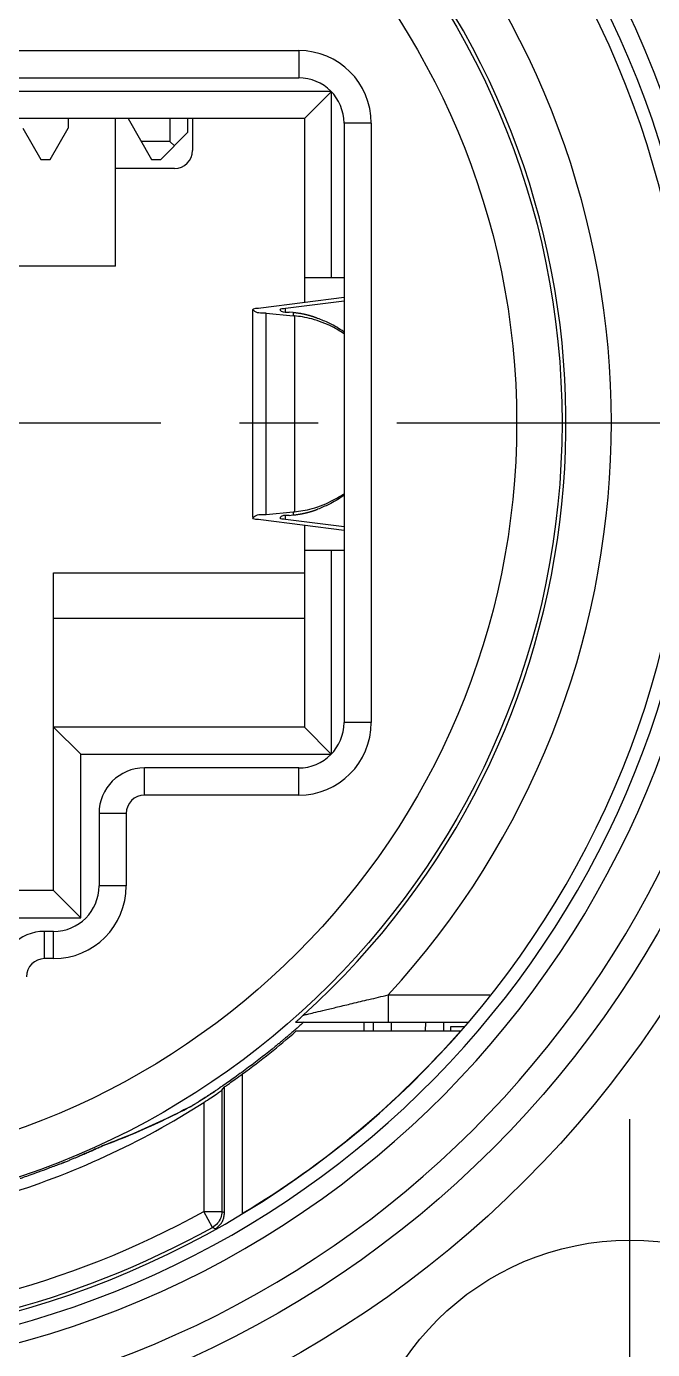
# Model space of a CAD drawing. Extents: x 0 to 420, y 0 to 297.
# Drawn here: x 99.39 to 113.19, y 203.69 to 232.83 of the extents above; entities that cross this region are included whole.
import ezdxf

# ---------------------------------------------------------------- set-up
doc = ezdxf.new("R2010")
doc.units = 0
doc.header["$LTSCALE"] = 23.1
doc.linetypes.add('CENTER', pattern=[0.6, 0.375, -0.075, 0.075, -0.075])
doc.layers.get('0').update_dxf_attribs({"linetype": 'CONTINUOUS'})
doc.layers.add('DEFAULT_1', color=7, linetype='CENTER')

msp = doc.modelspace()

# ---------------------------------------------------------------- linework, layer by layer
at = {"color": 9, "linetype": 'CONTINUOUS'}
for p, q in [((81.9949, 232.2979), (105.3949, 232.2979)), ((105.3949, 232.2979), (105.3949, 231.6979)), ((106.9949, 230.6979), (106.3949, 230.6979)), ((106.9949, 230.6979), (106.9949, 217.4979)), ((104.6788, 222.0806), (104.6788, 226.5152)), ((105.1077, 226.5344), (105.1077, 226.6152)), ((105.2749, 226.5259), (105.2749, 226.4575)), ((105.3037, 226.4546), (105.3037, 222.1412)), ((105.1077, 221.9806), (105.1077, 222.0699)), ((105.2749, 222.1383), (105.2749, 222.0699)), ((106.9949, 217.4979), (106.3949, 217.4979)), ((101.9949, 215.8979), (101.9949, 216.4979)), ((105.3949, 215.8979), (105.3949, 216.4979)), ((105.3949, 215.8979), (101.9949, 215.8979)), ((101.5949, 215.4979), (100.9949, 215.4979)), ((101.5949, 215.4979), (101.5949, 213.8979)), ((101.5949, 213.8979), (100.9949, 213.8979)), ((99.7949, 212.2979), (99.7949, 212.8979)), ((99.9949, 212.2979), (99.9949, 212.8979)), ((99.9949, 212.2979), (99.7949, 212.2979)), ((107.3656, 211.4979), (109.6101, 211.4979)), ((107.3656, 211.4979), (107.3656, 210.8979)), ((107.4432, 210.6979), (107.4414, 210.8979)), ((108.1931, 210.6979), (108.1949, 210.8979)), ((104.1578, 206.6889), (104.1578, 209.7595)), ((103.7017, 209.3995), (103.7017, 206.7294)), ((103.7578, 206.6964), (103.7578, 209.4719)), ((103.0177, 209.0425), (103.0187, 209.043)), ((103.0187, 209.043), (103.0443, 209.0577)), ((103.3018, 209.1309), (103.3018, 206.7275)), ((101.0588, 208.1689), (101.0877, 208.181)), ((103.3018, 206.7294), (103.7017, 206.7294)), ((103.4954, 206.3794), (103.3018, 206.7294))]:
    msp.add_line(p, q, dxfattribs=at)
at = {"color": 7, "linetype": 'CONTINUOUS'}
for p, q in [((81.9949, 231.6979), (105.3949, 231.6979)), ((106.3949, 230.6979), (106.3949, 217.4979)), ((104.5646, 226.6306), (106.3949, 226.8661)), ((106.3949, 226.7808), (105.1077, 226.6152)), ((104.3749, 226.5793), (104.3749, 222.0165)), ((104.6788, 226.5152), (105.2749, 226.4575)), ((105.2749, 226.5259), (105.1876, 226.5344)), ((105.3037, 226.4546), (105.2749, 226.4575)), ((104.6788, 222.0806), (105.2749, 222.1383)), ((105.1876, 222.0614), (105.2749, 222.0699)), ((105.2749, 222.1383), (105.3037, 222.1412)), ((106.3949, 221.7297), (104.5646, 221.9652)), ((105.1077, 221.9806), (106.3949, 221.815)), ((105.3949, 216.4979), (101.9949, 216.4979)), ((100.9949, 215.4979), (100.9949, 213.8979)), ((99.9949, 212.8979), (99.7949, 212.8979)), ((105.3281, 210.8979), (109.1216, 210.8979)), ((108.9588, 210.6979), (105.3354, 210.6979)), ((106.8407, 210.6979), (106.8389, 210.8984)), ((107.0432, 210.6979), (107.0414, 210.8979)), ((108.5931, 210.6979), (108.5949, 210.8979)), ((103.7017, 209.3995), (103.7578, 209.4719)), ((100.1157, 207.7687), (100.168, 207.7893))]:
    msp.add_line(p, q, dxfattribs=at)
at = {"color": 6, "linetype": 'CONTINUOUS'}
for p, q in [((106.1089, 231.3979), (81.282, 231.3979)), ((106.1142, 231.3922), (105.5199, 230.7979)), ((106.1199, 227.2979), (106.1199, 231.3856)), ((105.5199, 230.7979), (81.8699, 230.7979)), ((100.3149, 230.7979), (100.3149, 230.5907)), ((101.3549, 227.5479), (101.3549, 230.7979)), ((101.6353, 230.7979), (102.1549, 229.8979)), ((102.5549, 230.7979), (102.5549, 230.2979)), ((102.9549, 230.4979), (102.9549, 230.7979)), ((103.0549, 230.7979), (103.0549, 230.0979)), ((105.5199, 230.7979), (105.5199, 226.7535)), ((99.3149, 230.5907), (99.7149, 229.8979)), ((99.9149, 229.8979), (100.3149, 230.5907)), ((102.9549, 230.4979), (102.3549, 229.8979)), ((102.5549, 230.2979), (101.9239, 230.2979)), ((102.6549, 230.1979), (102.5549, 230.2979)), ((99.7149, 229.8979), (99.9149, 229.8979)), ((102.6549, 229.6979), (101.3549, 229.6979)), ((102.1549, 229.8979), (102.3549, 229.8979)), ((101.3549, 227.5479), (86.0349, 227.5479)), ((105.5199, 227.2979), (106.3949, 227.2979)), ((105.5199, 221.8423), (105.5199, 217.3979)), ((105.5199, 221.2979), (106.3949, 221.2979)), ((106.1199, 216.8111), (106.1199, 221.2979)), ((99.9949, 220.7979), (105.5199, 220.7979)), ((99.9949, 213.7979), (99.9949, 220.7979)), ((99.9949, 219.7979), (105.5199, 219.7979)), ((105.5199, 217.3979), (99.9949, 217.3979)), ((100.5949, 216.7979), (99.9949, 217.3979)), ((105.5199, 217.3979), (106.1135, 216.8042)), ((100.5949, 216.7979), (106.1077, 216.7979)), ((100.5949, 213.1979), (100.5949, 216.7979)), ((99.9949, 213.7979), (97.7949, 213.7979)), ((99.9949, 213.7979), (100.5949, 213.1979)), ((98.3949, 213.1979), (100.5949, 213.1979)), ((109.0402, 210.7979), (108.7449, 210.7979)), ((108.7449, 210.7979), (108.7449, 210.6979))]:
    msp.add_line(p, q, dxfattribs=at)
at = {"color": 7, "linetype": 'CONTINUOUS'}
for centre, radius in [((93.6949, 224.0979), 23.6), ((93.6949, 224.0979), 17.5043), ((112.6949, 200.0979), 6)]:
    msp.add_circle(centre, radius, dxfattribs=at)
at = {"color": 9, "linetype": 'CONTINUOUS'}
for radius in [22.6, 16.5043]:
    msp.add_circle((93.6949, 224.0979), radius, dxfattribs=at)
for centre, radius, start, end in [((93.6949, 224.0979), 22, 100.63432, 79.36568), ((93.6949, 224.0979), 20.6, 98.39328, 81.60672), ((93.6949, 224.0979), 18.5916, 317.33396, 40.20105), ((93.6949, 224.0979), 17.5916, 312.13719, 36.17663), ((105.3949, 230.6979), 1.6, 0, 90), ((105.3949, 217.4979), 1.6, 270, 360), ((101.9949, 215.4979), 0.4, 90, 180), ((99.9949, 213.8979), 1.6, 270, 360), ((99.7949, 211.8979), 0.4, 90, 180), ((93.6949, 224.0979), 17.5462, 291.46539, 291.64875), ((93.6949, 224.0979), 19.8484, 241.05276, 298.94538), ((93.6949, 224.0979), 20.2483, 241.05198, 298.94802)]:
    msp.add_arc(centre, radius, start, end, dxfattribs=at)
at = {"color": 7, "linetype": 'CONTINUOUS'}
for centre, radius, start, end in [((93.6949, 224.0979), 21, 98.52778, 98.5093), ((93.6949, 224.0979), 20.3182, 98.51053, 81.48947), ((105.3949, 230.6979), 1, 0, 90), ((105.3949, 217.4979), 1, 270, 360), ((101.9949, 215.4979), 1, 90, 180), ((99.9949, 213.8979), 1, 270, 360), ((99.7949, 211.8979), 1, 90, 180), ((93.6949, 224.0979), 17.75, 306.11863, 310.98078), ((93.6949, 224.0979), 20.3113, 301.00602, 318.72051), ((93.6949, 224.0979), 17.7849, 286.80076, 302.69539)]:
    msp.add_arc(centre, radius, start, end, dxfattribs=at)
at = {"color": 6, "linetype": 'CONTINUOUS'}
msp.add_arc((102.6549, 230.0979), 0.4, 270, 360, dxfattribs=at)
at = {"color": 7, "linetype": 'CONTINUOUS'}
for points, knots in [([(104.3886, 226.5871), (104.3876, 226.5888), (104.3678, 226.6306), (104.5043, 226.6229), (104.5646, 226.6306)], [0, 0, 0, 0, 0.0403665, 1, 1, 1, 1]), ([(104.6788, 226.5152), (104.5939, 226.5234), (104.4907, 226.4919), (104.395, 226.576), (104.3886, 226.5871)], [0, 0, 0, 0, 0.840597, 1, 1, 1, 1]), ([(105.1077, 226.6152), (105.0655, 226.6098), (104.9699, 226.6152), (104.9838, 226.5859), (104.9845, 226.5847)], [0, 0, 0, 0, 0.9596335, 1, 1, 1, 1]), ([(104.9845, 226.5847), (104.989, 226.577), (105.0559, 226.5181), (105.1282, 226.5401), (105.1876, 226.5344)], [0, 0, 0, 0, 0.159403, 1, 1, 1, 1]), ([(105.6926, 226.4413), (105.6912, 226.4418), (105.6872, 226.443), (105.6806, 226.445), (105.6731, 226.4473), (105.6662, 226.4494), (105.6598, 226.4513), (105.6539, 226.453), (105.6484, 226.4546), (105.6433, 226.456), (105.6385, 226.4574), (105.634, 226.4587), (105.6294, 226.4599), (105.6246, 226.4613), (105.6194, 226.4627), (105.6138, 226.4642), (105.6077, 226.4658), (105.6011, 226.4676), (105.594, 226.4694), (105.5864, 226.4714), (105.5781, 226.4735), (105.5692, 226.4757), (105.5596, 226.478), (105.5491, 226.4805), (105.5379, 226.4831), (105.5257, 226.4859), (105.5126, 226.4888), (105.4984, 226.4918), (105.483, 226.495), (105.4663, 226.4982), (105.4483, 226.5016), (105.429, 226.5051), (105.408, 226.5087), (105.3854, 226.5122), (105.361, 226.5158), (105.3344, 226.5194), (105.3055, 226.5228), (105.2853, 226.5249), (105.2749, 226.5259)], [0, 0, 0, 0, 0.0103888, 0.030008, 0.0482064, 0.0650524, 0.0806631, 0.0951337, 0.1085529, 0.1209888, 0.1325187, 0.1432136, 0.1540486, 0.1657548, 0.1783763, 0.1920249, 0.2067321, 0.2225582, 0.2396972, 0.2581891, 0.2781419, 0.2996157, 0.3228722, 0.3475558, 0.3749915, 0.403785, 0.4353872, 0.4695154, 0.5059571, 0.5457687, 0.5886621, 0.6345972, 0.6841527, 0.7378598, 0.7953542, 0.8572688, 0.9265248, 1, 1, 1, 1]), ([(106.137, 226.2123), (105.9919, 226.2862), (105.7746, 226.371), (105.5477, 226.4186), (105.4794, 226.4302)], [0, 0, 0, 0, 0.7010846, 1, 1, 1, 1]), ([(105.8125, 226.4002), (105.8068, 226.4023), (105.7959, 226.4064), (105.7801, 226.4121), (105.7654, 226.4173), (105.7518, 226.422), (105.7392, 226.4263), (105.7275, 226.4302), (105.7167, 226.4337), (105.7066, 226.437), (105.6987, 226.4395), (105.6941, 226.4409), (105.6926, 226.4413)], [0, 0, 0, 0, 0.1430877, 0.2758583, 0.398166, 0.5112985, 0.6164745, 0.7132949, 0.8032904, 0.8865352, 0.9636211, 1, 1, 1, 1]), ([(106.395, 226.099), (106.3933, 226.1003), (106.29, 226.173), (106.1, 226.2839), (105.8994, 226.3675), (105.8125, 226.4002)], [0, 0, 0, 0, 0.0096587, 0.5759726, 1, 1, 1, 1]), ([(105.4842, 222.1659), (105.5547, 222.1777), (105.7904, 222.2267), (106.014, 222.32), (106.1638, 222.3994)], [0, 0, 0, 0, 0.2973984, 1, 1, 1, 1]), ([(106.3955, 222.5004), (106.3873, 222.4947), (106.281, 222.4211), (106.09, 222.3111), (105.8973, 222.2275), (105.8125, 222.1956)], [0, 0, 0, 0, 0.045631, 0.5875208, 1, 1, 1, 1]), ([(104.3886, 222.0087), (104.395, 222.0198), (104.4907, 222.1039), (104.5939, 222.0724), (104.6788, 222.0806)], [0, 0, 0, 0, 0.159403, 1, 1, 1, 1]), ([(105.0792, 222.0596), (105.0559, 222.0571), (105.0218, 222.0477), (104.989, 222.0188), (104.9845, 222.0111)], [0, 0, 0, 0, 0.674874, 1, 1, 1, 1]), ([(105.2749, 222.0699), (105.2846, 222.0708), (105.3035, 222.0728), (105.3305, 222.076), (105.3553, 222.0792), (105.3709, 222.0814), (105.3784, 222.0825)], [0, 0, 0, 0, 0.281211, 0.5454475, 0.7838435, 1, 1, 1, 1]), ([(105.3784, 222.0825), (105.3855, 222.0836), (105.3991, 222.0857), (105.4188, 222.0889), (105.4369, 222.0921), (105.4537, 222.0952), (105.4693, 222.0981), (105.4837, 222.101), (105.4929, 222.1029), (105.4973, 222.1038)], [0, 0, 0, 0, 0.1797837, 0.3407291, 0.4946976, 0.6361519, 0.7661556, 0.8887693, 1, 1, 1, 1]), ([(105.4973, 222.1038), (105.5015, 222.1047), (105.5094, 222.1064), (105.5209, 222.1089), (105.5314, 222.1112), (105.5413, 222.1135), (105.5503, 222.1156), (105.5587, 222.1176), (105.5664, 222.1195), (105.5736, 222.1212), (105.5803, 222.1229), (105.5865, 222.1245), (105.5922, 222.1259), (105.5975, 222.1273), (105.6024, 222.1286), (105.607, 222.1298), (105.6124, 222.1312), (105.6185, 222.1329), (105.625, 222.1347), (105.6307, 222.1362), (105.6358, 222.1377), (105.6412, 222.1392), (105.6473, 222.1409), (105.6543, 222.1429), (105.6609, 222.1448), (105.6667, 222.1466), (105.6716, 222.148), (105.6769, 222.1496), (105.6826, 222.1514), (105.6876, 222.1529), (105.6907, 222.1539), (105.6918, 222.1542)], [0, 0, 0, 0, 0.0633639, 0.1209763, 0.1752439, 0.2246384, 0.2713901, 0.3133752, 0.3535794, 0.3901729, 0.4242931, 0.4560736, 0.4856144, 0.5128637, 0.5379242, 0.5613935, 0.5831397, 0.6220055, 0.6553407, 0.6840296, 0.7089633, 0.7357666, 0.7669254, 0.8031477, 0.8452285, 0.8687866, 0.8942112, 0.9216415, 0.951243, 0.9831116, 1, 1, 1, 1]), ([(105.6918, 222.1542), (105.6929, 222.1546), (105.6964, 222.1556), (105.7025, 222.1575), (105.7102, 222.16), (105.7185, 222.1627), (105.7274, 222.1656), (105.7371, 222.1688), (105.7474, 222.1723), (105.7586, 222.1761), (105.7707, 222.1803), (105.7837, 222.185), (105.7978, 222.1901), (105.8075, 222.1937), (105.8125, 222.1956)], [0, 0, 0, 0, 0.0276373, 0.086096, 0.1491619, 0.2174267, 0.2911287, 0.3703464, 0.4563391, 0.5485287, 0.6488527, 0.7566451, 0.8737333, 1, 1, 1, 1]), ([(104.5646, 221.9652), (104.5043, 221.9729), (104.3678, 221.9652), (104.3876, 222.007), (104.3886, 222.0087)], [0, 0, 0, 0, 0.9596334, 1, 1, 1, 1]), ([(104.9845, 222.0111), (104.9838, 222.0099), (104.9699, 221.9806), (105.0655, 221.986), (105.1077, 221.9806)], [0, 0, 0, 0, 0.0403666, 1, 1, 1, 1]), ([(105.3281, 210.8979), (105.3189, 210.8976), (105.3825, 210.9385), (105.4041, 210.9742), (105.4673, 211.0255), (105.4973, 211.053)], [0, 0, 0, 0, 0.1197966, 0.4683117, 1, 1, 1, 1]), ([(105.3583, 210.7672), (105.3474, 210.7577), (105.3241, 210.7375), (105.2862, 210.7048), (105.251, 210.6746), (105.2283, 210.6552), (105.2202, 210.6483)], [0, 0, 0, 0, 0.2368355, 0.5086822, 0.8246735, 1, 1, 1, 1]), ([(105.5071, 210.8979), (105.4846, 210.878), (105.451, 210.8483), (105.4173, 210.8187), (105.4061, 210.8089)], [0, 0, 0, 0, 0.6696181, 1, 1, 1, 1]), ([(105.1385, 210.579), (105.1183, 210.5619), (105.0765, 210.5268), (105.0124, 210.4735), (104.9466, 210.4191), (104.9022, 210.3828), (104.8802, 210.3648)], [0, 0, 0, 0, 0.2366525, 0.4874448, 0.7456037, 1, 1, 1, 1]), ([(105.2202, 210.6483), (105.2116, 210.641), (105.1844, 210.6178), (105.1572, 210.5947), (105.1385, 210.579)], [0, 0, 0, 0, 0.3163421, 1, 1, 1, 1]), ([(103.7578, 209.4719), (103.765, 209.4811), (103.8064, 209.5028), (103.8817, 209.5636), (104.0083, 209.6498), (104.1041, 209.7203), (104.1578, 209.7595)], [0, 0, 0, 0, 0.0712304, 0.2748095, 0.595183, 1, 1, 1, 1]), ([(103.2775, 209.2029), (103.2904, 209.2111), (103.317, 209.2282), (103.3579, 209.2546), (103.4011, 209.2827), (103.4461, 209.3122), (103.4768, 209.3324), (103.4924, 209.3428)], [0, 0, 0, 0, 0.1790354, 0.3694456, 0.5703664, 0.7808643, 1, 1, 1, 1]), ([(103.3018, 209.1309), (103.3554, 209.1654), (103.4515, 209.2291), (103.5775, 209.3097), (103.6529, 209.3689), (103.6945, 209.3902), (103.7017, 209.3995)], [0, 0, 0, 0, 0.3968917, 0.7191025, 0.9269007, 1, 1, 1, 1]), ([(103.4924, 209.3428), (103.5085, 209.3535), (103.5413, 209.3752), (103.5909, 209.4085), (103.6332, 209.4371), (103.6588, 209.4545), (103.6676, 209.4605)], [0, 0, 0, 0, 0.2754562, 0.5590847, 0.84969, 1, 1, 1, 1]), ([(101.0881, 208.1799), (101.3033, 208.2605), (101.7401, 208.4343), (102.3842, 208.7219), (102.8099, 208.9337), (103.0182, 209.0428)], [0, 0, 0, 0, 0.3259395, 0.6665677, 1, 1, 1, 1]), ([(103.0177, 209.0425), (103.0206, 209.0441), (103.0275, 209.0477), (103.0372, 209.0533), (103.0475, 209.0593), (103.0583, 209.0658), (103.0711, 209.0736), (103.0805, 209.0793), (103.0857, 209.0825)], [0, 0, 0, 0, 0.126262, 0.2939424, 0.4279249, 0.581029, 0.769917, 1, 1, 1, 1]), ([(103.0857, 209.0825), (103.0918, 209.0863), (103.1051, 209.0944), (103.1184, 209.1026), (103.1255, 209.1071)], [0, 0, 0, 0, 0.4614116, 1, 1, 1, 1]), ([(103.1255, 209.1071), (103.1337, 209.1121), (103.1511, 209.123), (103.1786, 209.1402), (103.2091, 209.1594), (103.2303, 209.1728), (103.2415, 209.1799)], [0, 0, 0, 0, 0.2108417, 0.4482114, 0.7115465, 1, 1, 1, 1]), ([(100.2397, 207.8179), (100.2648, 207.828), (100.3143, 207.848), (100.3872, 207.8778), (100.4574, 207.9069), (100.5248, 207.9351), (100.5889, 207.9622), (100.6497, 207.9882), (100.7069, 208.0128), (100.7603, 208.036), (100.8098, 208.0577), (100.8553, 208.0777), (100.8842, 208.0905), (100.898, 208.0967)], [0, 0, 0, 0, 0.1136884, 0.2239873, 0.3304488, 0.4326688, 0.5302269, 0.6227492, 0.7099207, 0.79145, 0.8670858, 0.9366471, 1, 1, 1, 1]), ([(100.898, 208.0967), (100.9104, 208.1022), (100.9337, 208.1126), (100.9664, 208.1272), (100.9945, 208.1398), (101.0185, 208.1504), (101.0376, 208.159), (101.0531, 208.1659), (101.0605, 208.1692), (101.0648, 208.1711), (101.0652, 208.1713)], [0, 0, 0, 0, 0.2228221, 0.4186915, 0.5870614, 0.7290017, 0.8466647, 0.9367268, 0.9949305, 1, 1, 1, 1]), ([(100.1157, 207.7687), (100.0356, 207.7372), (99.8818, 207.6779), (99.6655, 207.5978), (99.4825, 207.5322), (99.3497, 207.4862), (99.2793, 207.4614), (99.2558, 207.4534)], [0, 0, 0, 0, 0.2820603, 0.5396253, 0.7554802, 0.9188838, 1, 1, 1, 1]), ([(103.7017, 206.7294), (103.7017, 206.6823), (103.6847, 206.5872), (103.6115, 206.4632), (103.5366, 206.4022), (103.4954, 206.3794)], [0, 0, 0, 0, 0.3333306, 0.6666694, 1, 1, 1, 1])]:
    msp.add_open_spline(points, degree=3, knots=knots, dxfattribs=at)
for points in [[(105.4794, 226.4302), (105.421, 226.4401), (105.3624, 226.4481), (105.3037, 226.4546)], [(106.3956, 226.0589), (106.313, 226.1157), (106.2264, 226.1668), (106.137, 226.2123)], [(106.1638, 222.3994), (106.243, 222.4414), (106.3202, 222.4873), (106.3942, 222.5376)], [(105.1876, 222.0614), (105.1516, 222.0579), (105.1151, 222.0634), (105.0792, 222.0596)], [(105.3037, 222.1412), (105.3639, 222.1479), (105.4242, 222.1559), (105.4842, 222.1659)], [(105.4061, 210.8089), (105.3902, 210.795), (105.3742, 210.7811), (105.3583, 210.7672)], [(104.8802, 210.3648), (104.6875, 210.2079), (104.4915, 210.055), (104.2923, 209.9063)], [(104.2923, 209.9063), (104.1906, 209.8303), (104.088, 209.7554), (103.9846, 209.6816)], [(103.9846, 209.6816), (103.9016, 209.6223), (103.8181, 209.5638), (103.734, 209.506)], [(103.734, 209.506), (103.7119, 209.4908), (103.6898, 209.4756), (103.6676, 209.4605)], [(103.0182, 209.0428), (103.0183, 209.0429), (103.0185, 209.043), (103.0187, 209.043)], [(103.2415, 209.1799), (103.2535, 209.1875), (103.2655, 209.1952), (103.2775, 209.2029)], [(101.0588, 208.1689), (101.0686, 208.1726), (101.0783, 208.1762), (101.0881, 208.1799)], [(100.168, 207.7893), (100.1919, 207.7988), (100.2158, 207.8084), (100.2397, 207.8179)]]:
    msp.add_open_spline(points, degree=3, dxfattribs=at)
at = {"color": 9, "linetype": 'CONTINUOUS'}
for points, knots in [([(105.4973, 211.053), (105.5068, 211.0554), (105.5464, 211.0645), (105.6373, 211.0867), (105.7902, 211.1232), (106.0026, 211.1742), (106.2703, 211.2383), (106.5901, 211.3146), (106.9609, 211.4027), (107.2251, 211.465), (107.3656, 211.4979)], [0, 0, 0, 0, 0.0153521, 0.0635683, 0.1461104, 0.26092, 0.4047066, 0.5760421, 0.7745234, 1, 1, 1, 1]), ([(103.3866, 209.2732), (103.3699, 209.2624), (103.3378, 209.2416), (103.3057, 209.221), (103.2904, 209.2111)], [0, 0, 0, 0, 0.5221266, 1, 1, 1, 1]), ([(103.5536, 209.3835), (103.5532, 209.3832), (103.5338, 209.3702), (103.5143, 209.3573), (103.4952, 209.3446)], [0, 0, 0, 0, 0.02226, 1, 1, 1, 1]), ([(103.0172, 209.0435), (102.817, 208.9387), (102.4014, 208.7315), (101.758, 208.443), (101.313, 208.2654), (101.0877, 208.181)], [0, 0, 0, 0, 0.3206041, 0.6585677, 1, 1, 1, 1]), ([(103.0906, 209.0855), (103.0824, 209.0805), (103.0693, 209.0725), (103.0539, 209.0632), (103.0467, 209.0589), (103.0443, 209.0577)], [0, 0, 0, 0, 0.5334934, 0.8535567, 1, 1, 1, 1]), ([(103.2116, 209.161), (103.2008, 209.1542), (103.1728, 209.1365), (103.144, 209.1186), (103.1261, 209.1075), (103.1255, 209.1071)], [0, 0, 0, 0, 0.3777652, 0.9784294, 1, 1, 1, 1]), ([(103.2904, 209.2111), (103.2765, 209.2022), (103.2502, 209.1855), (103.2239, 209.1688), (103.2116, 209.161)], [0, 0, 0, 0, 0.5310843, 1, 1, 1, 1]), ([(100.9015, 208.0984), (100.8763, 208.0871), (100.7889, 208.0482), (100.665, 207.9945), (100.566, 207.9525), (100.5297, 207.9373)], [0, 0, 0, 0, 0.2040278, 0.7085652, 1, 1, 1, 1]), ([(100.9832, 208.1346), (100.977, 208.1318), (100.9694, 208.1285), (100.9619, 208.1251), (100.9605, 208.1245)], [0, 0, 0, 0, 0.8225198, 1, 1, 1, 1]), ([(101.0667, 208.1722), (101.0614, 208.1699), (101.044, 208.1617), (101.0266, 208.1538), (101.0143, 208.1483)], [0, 0, 0, 0, 0.2980998, 1, 1, 1, 1]), ([(103.5521, 206.3467), (103.5769, 206.3605), (103.6236, 206.3934), (103.6816, 206.4563), (103.7249, 206.5299), (103.7518, 206.6111), (103.7578, 206.6679), (103.7578, 206.6964)], [0, 0, 0, 0, 0.2004475, 0.4004196, 0.5997922, 0.7992382, 1, 1, 1, 1]), ([(103.7578, 206.6964), (103.7485, 206.7019), (103.7298, 206.7129), (103.7111, 206.7239), (103.7017, 206.7294)], [0, 0, 0, 0, 0.5002043, 1, 1, 1, 1]), ([(103.5521, 206.3467), (103.5426, 206.3522), (103.5237, 206.3631), (103.5048, 206.374), (103.4954, 206.3794)], [0, 0, 0, 0, 0.5001998, 1, 1, 1, 1])]:
    msp.add_open_spline(points, degree=3, knots=knots, dxfattribs=at)
for points in [[(103.4399, 209.3081), (103.4221, 209.2965), (103.4044, 209.2848), (103.3866, 209.2732)], [(103.4952, 209.3446), (103.4768, 209.3324), (103.4583, 209.3203), (103.4399, 209.3081)], [(103.6096, 209.4212), (103.591, 209.4086), (103.5723, 209.396), (103.5536, 209.3835)], [(103.6676, 209.4605), (103.6483, 209.4473), (103.629, 209.4342), (103.6096, 209.4212)], [(103.0182, 209.044), (103.0179, 209.0438), (103.0176, 209.0436), (103.0172, 209.0435)], [(103.0443, 209.0577), (103.0356, 209.0531), (103.0269, 209.0486), (103.0182, 209.044)], [(100.9605, 208.1245), (100.9409, 208.1158), (100.9212, 208.1071), (100.9015, 208.0984)], [(101.0143, 208.1483), (101.0039, 208.1437), (100.9936, 208.1391), (100.9832, 208.1346)], [(101.0877, 208.181), (101.0806, 208.1783), (101.0736, 208.1753), (101.0667, 208.1722)], [(100.2397, 207.8179), (100.2158, 207.8084), (100.1919, 207.7988), (100.168, 207.7893)]]:
    msp.add_open_spline(points, degree=3, dxfattribs=at)
at = {"layer": 'DEFAULT_1', "color": 7, "linetype": 'CENTER'}
for p, q in [((93.6949, 224.0979), (122.6949, 224.0979)), ((112.6949, 200.0979), (112.6949, 209.0979))]:
    msp.add_line(p, q, dxfattribs=at)

doc.saveas('drawing.dxf')
